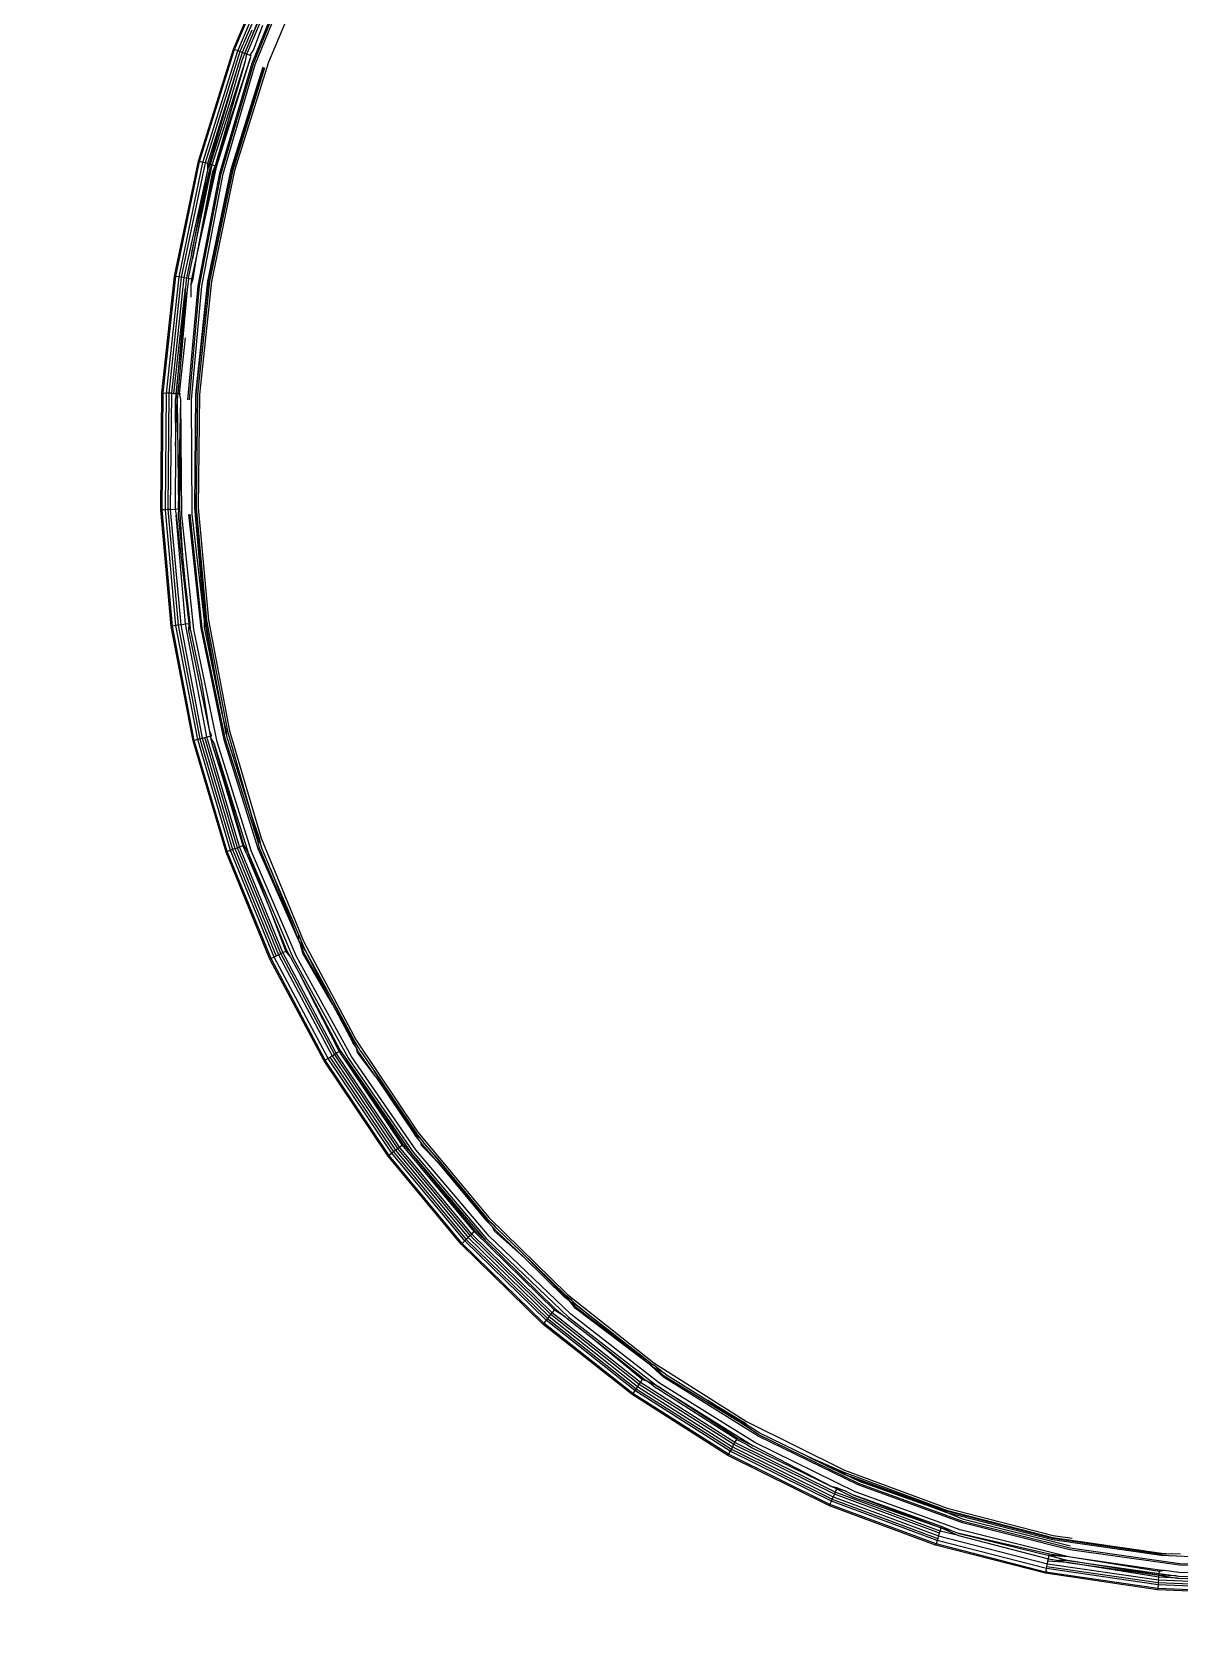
# Model space of a CAD drawing. Header units: millimetres. Extents: x -4865574 to 353735, y -2734656 to 279194.
# Drawn here: x -4826163.3 to -4826126.5, y -2670822.1 to -2670770.6 of the extents above; entities that cross this region are included whole.
import ezdxf

# ---------------------------------------------------------------- set-up
doc = ezdxf.new("R2010")
doc.units = ezdxf.units.MM
doc.layers.add('+AT9-Hardscape', color=1, linetype='Continuous')
doc.layers.add('+AT9-Hatch', color=8, linetype='Continuous')

# ---------------------------------------------------------------- blocks, each defined once
blk = doc.blocks.new('TABLE2')
at = {"layer": '+AT9-Hardscape'}
for p, q in [((1188.931, -416.803), (1190.4, -413.336)), ((1188.969, -416.817), (1190.436, -413.354)), ((1189.073, -416.856), (1190.536, -413.403)), ((1190.536, -413.678), (1189.137, -416.88)), ((1189.293, -416.938), (1190.746, -413.508)), ((1190.596, -413.707), (1189.293, -416.938)), ((1189.529, -417.256), (1190.904, -413.857)), ((1189.569, -417.271), (1190.943, -413.876)), ((1189.631, -417.294), (1191.002, -413.905)), ((1191.473, -413.869), (1190.054, -417.22)), ((1189.357, -416.961), (1190.324, -414.679)), ((1189.519, -416.192), (1189.215, -416.909)), ((1189.575, -416.836), (1189.87, -416.033)), ((1187.808, -420.398), (1188.931, -416.803)), ((1187.847, -420.408), (1188.969, -416.817)), ((1187.954, -420.436), (1189.073, -416.856)), ((1189.137, -416.88), (1188.02, -420.453)), ((1188.969, -416.817), (1188.931, -416.803)), ((1189.073, -416.856), (1188.969, -416.817)), ((1189.137, -416.88), (1189.073, -416.856)), ((1189.215, -416.909), (1189.137, -416.88)), ((1189.215, -416.909), (1189.169, -417.055)), ((1189.293, -416.938), (1189.207, -417.139)), ((1189.215, -416.909), (1189.293, -416.938)), ((1189.293, -416.938), (1189.357, -416.961)), ((1189.313, -417.178), (1189.357, -416.961)), ((1189.357, -416.961), (1189.461, -417)), ((1189.461, -417), (1189.575, -416.836)), ((1189.053, -417.427), (1188.101, -420.473)), ((1189.053, -417.427), (1188.153, -420.486)), ((1188.248, -420.511), (1189.313, -417.178)), ((1188.355, -420.538), (1189.488, -417.05)), ((1188.355, -420.538), (1189.313, -417.178)), ((1188.395, -420.548), (1189.488, -417.05)), ((1188.492, -420.779), (1189.529, -417.256)), ((1188.534, -420.789), (1189.569, -417.271)), ((1188.597, -420.805), (1189.631, -417.294)), ((1189.207, -417.139), (1188.82, -418.451)), ((1189.872, -417.381), (1188.846, -420.664)), ((1188.875, -420.671), (1189.9, -417.392)), ((1189.931, -417.403), (1188.907, -420.679)), ((1190.054, -417.22), (1188.968, -420.695)), ((1189.145, -417.116), (1189.053, -417.427)), ((1189.169, -417.055), (1189.145, -417.116)), ((1189.461, -417), (1189.498, -417.013)), ((1189.488, -417.05), (1189.461, -417)), ((1188.82, -418.451), (1188.182, -420.494)), ((1187.04, -424.085), (1187.808, -420.398)), ((1187.081, -424.09), (1187.847, -420.408)), ((1187.191, -424.107), (1187.954, -420.436)), ((1188.02, -420.453), (1187.258, -424.116)), ((1187.62, -423.527), (1188.248, -420.511)), ((1187.753, -423.432), (1188.355, -420.538)), ((1187.753, -423.432), (1188.395, -420.548)), ((1187.847, -420.408), (1187.808, -420.398)), ((1187.954, -420.436), (1187.847, -420.408)), ((1188.02, -420.453), (1187.954, -420.436)), ((1188.101, -420.473), (1188.02, -420.453)), ((1188.101, -420.473), (1188.096, -420.68)), ((1188.153, -420.486), (1188.096, -420.68)), ((1188.101, -420.473), (1188.153, -420.486)), ((1188.153, -420.486), (1188.182, -420.494)), ((1188.182, -420.494), (1188.16, -420.696)), ((1188.182, -420.494), (1188.248, -420.511)), ((1188.248, -420.511), (1188.355, -420.538)), ((1188.269, -420.723), (1188.355, -420.538)), ((1188.355, -420.538), (1188.395, -420.548)), ((1188.096, -420.68), (1187.34, -424.128)), ((1188.096, -420.68), (1187.583, -423.369)), ((1187.583, -423.369), (1188.16, -420.696)), ((1188.16, -420.696), (1187.62, -423.527)), ((1187.753, -423.432), (1188.269, -420.723)), ((1187.804, -424.388), (1188.492, -420.779)), ((1187.847, -424.394), (1188.534, -420.789)), ((1187.912, -424.403), (1188.597, -420.805)), ((1188.846, -420.664), (1188.102, -424.24)), ((1188.131, -424.244), (1188.875, -420.671)), ((1188.907, -420.679), (1188.164, -424.249)), ((1188.968, -420.695), (1188.226, -424.258)), ((1187.583, -423.369), (1187.423, -424.14)), ((1187.49, -424.15), (1187.62, -423.527)), ((1187.6, -424.166), (1187.753, -423.432)), ((1187.64, -424.172), (1187.753, -423.432)), ((1186.638, -427.824), (1187.04, -424.085)), ((1186.678, -427.826), (1187.081, -424.09)), ((1186.789, -427.83), (1187.191, -424.107)), ((1187.258, -424.116), (1186.857, -427.833)), ((1187.34, -424.128), (1186.941, -427.836)), ((1187.081, -424.09), (1187.04, -424.085)), ((1187.191, -424.107), (1187.081, -424.09)), ((1187.258, -424.116), (1187.191, -424.107)), ((1187.34, -424.128), (1187.258, -424.116)), ((1187.34, -424.128), (1187.423, -424.14)), ((1187.423, -424.14), (1187.405, -424.305)), ((1187.423, -424.14), (1187.49, -424.15)), ((1187.49, -424.15), (1187.476, -424.283)), ((1187.49, -424.15), (1187.6, -424.166)), ((1187.577, -424.356), (1187.6, -424.166)), ((1187.577, -424.356), (1187.64, -424.172)), ((1187.6, -424.166), (1187.64, -424.172)), ((1187.024, -427.84), (1187.389, -424.458)), ((1187.389, -424.458), (1187.093, -427.843)), ((1187.093, -427.843), (1187.44, -424.615)), ((1187.44, -424.615), (1187.148, -427.845)), ((1187.4, -424.331), (1187.389, -424.458)), ((1187.405, -424.305), (1187.4, -424.331)), ((1187.465, -424.341), (1187.44, -424.615)), ((1187.476, -424.283), (1187.465, -424.341)), ((1187.473, -428.048), (1187.804, -424.388)), ((1187.516, -428.05), (1187.847, -424.394)), ((1187.577, -424.761), (1187.577, -424.356)), ((1187.582, -428.052), (1187.912, -424.403)), ((1188.102, -424.24), (1187.711, -427.868)), ((1187.74, -427.869), (1188.131, -424.244)), ((1188.164, -424.249), (1187.773, -427.87)), ((1188.226, -424.258), (1187.837, -427.873)), ((1187.204, -427.847), (1187.396, -426.063)), ((1186.603, -431.579), (1186.638, -427.824)), ((1186.678, -427.826), (1186.638, -427.824)), ((1186.644, -431.576), (1186.678, -427.826)), ((1186.678, -427.826), (1186.789, -427.83)), ((1186.755, -431.569), (1186.789, -427.83)), ((1186.857, -427.833), (1186.789, -427.83)), ((1186.857, -427.833), (1186.823, -431.564)), ((1186.941, -427.836), (1186.857, -427.833)), ((1186.941, -427.836), (1186.906, -431.559)), ((1186.941, -427.836), (1187.024, -427.84)), ((1187.024, -427.84), (1187.093, -427.843)), ((1187.093, -427.843), (1187.065, -428.034)), ((1187.065, -428.034), (1187.077, -429.533)), ((1187.077, -429.533), (1187.131, -428.036)), ((1187.093, -427.843), (1187.148, -427.845)), ((1187.131, -428.036), (1187.093, -427.843)), ((1187.148, -427.845), (1187.131, -428.036)), ((1187.131, -428.036), (1187.169, -431.542)), ((1187.148, -427.845), (1187.204, -427.847)), ((1187.169, -431.542), (1187.244, -428.04)), ((1187.204, -427.847), (1187.234, -427.848)), ((1187.244, -428.04), (1187.204, -427.847)), ((1187.21, -431.54), (1187.244, -428.04)), ((1187.273, -431.736), (1187.244, -428.04)), ((1187.61, -431.713), (1187.582, -428.052)), ((1187.711, -427.868), (1187.677, -431.51)), ((1187.707, -431.508), (1187.74, -427.869)), ((1187.773, -427.87), (1187.74, -431.506)), ((1187.837, -427.873), (1187.803, -431.502)), ((1187.077, -429.533), (1187.058, -431.549)), ((1186.644, -431.576), (1186.603, -431.579)), ((1186.937, -435.309), (1186.603, -431.579)), ((1186.755, -431.569), (1186.644, -431.576)), ((1186.977, -435.303), (1186.644, -431.576)), ((1186.823, -431.564), (1186.755, -431.569)), ((1187.087, -435.284), (1186.755, -431.569)), ((1186.906, -431.559), (1186.823, -431.564)), ((1186.823, -431.564), (1187.155, -435.273)), ((1186.906, -431.559), (1187.058, -431.549)), ((1186.906, -431.559), (1187.238, -435.259)), ((1187.058, -431.549), (1187.169, -431.542)), ((1187.058, -431.549), (1187.094, -431.749)), ((1187.094, -431.749), (1187.498, -435.214)), ((1187.388, -435.233), (1187.094, -431.749)), ((1187.169, -431.542), (1187.16, -431.744)), ((1187.16, -431.744), (1187.334, -433.377)), ((1187.169, -431.542), (1187.21, -431.54)), ((1187.334, -433.377), (1187.21, -431.54)), ((1187.663, -435.408), (1187.273, -431.736)), ((1187.89, -435.368), (1187.502, -431.72)), ((1187.932, -435.36), (1187.545, -431.717)), ((1188.001, -435.129), (1187.61, -431.713)), ((1187.677, -431.51), (1188.001, -435.129)), ((1188.031, -435.124), (1187.707, -431.508)), ((1187.74, -431.506), (1188.064, -435.119)), ((1187.803, -431.502), (1188.126, -435.108)), ((1187.538, -435.208), (1187.334, -433.377)), ((1187.334, -433.377), (1187.498, -435.214)), ((1186.977, -435.303), (1186.937, -435.309)), ((1187.636, -438.978), (1186.937, -435.309)), ((1187.087, -435.284), (1186.977, -435.303)), ((1187.676, -438.968), (1186.977, -435.303)), ((1187.155, -435.273), (1187.087, -435.284)), ((1187.784, -438.938), (1187.087, -435.284)), ((1187.238, -435.259), (1187.155, -435.273)), ((1187.155, -435.273), (1187.85, -438.919)), ((1187.238, -435.259), (1187.388, -435.233)), ((1187.238, -435.259), (1187.931, -438.897)), ((1187.388, -435.233), (1187.498, -435.214)), ((1188.079, -438.856), (1187.388, -435.233)), ((1187.498, -435.214), (1187.487, -435.439)), ((1187.487, -435.439), (1188.152, -438.643)), ((1187.498, -435.214), (1187.538, -435.208)), ((1187.552, -435.427), (1187.498, -435.214)), ((1187.552, -435.427), (1187.538, -435.208)), ((1187.552, -435.427), (1187.904, -437.124)), ((1188.412, -439.016), (1187.663, -435.408)), ((1188.634, -438.953), (1187.89, -435.368)), ((1188.675, -438.941), (1187.932, -435.36)), ((1187.997, -435.349), (1188.001, -435.129)), ((1188.558, -438.05), (1187.997, -435.349)), ((1188.001, -435.129), (1188.558, -438.05)), ((1188.558, -438.05), (1188.031, -435.124)), ((1188.064, -435.119), (1188.741, -438.672)), ((1188.126, -435.108), (1188.802, -438.655)), ((1187.904, -437.124), (1188.152, -438.643)), ((1188.558, -438.05), (1188.68, -438.689)), ((1188.709, -438.681), (1188.558, -438.05)), ((1187.636, -438.978), (1187.676, -438.968)), ((1188.694, -442.548), (1187.636, -438.978)), ((1187.784, -438.938), (1187.676, -438.968)), ((1188.732, -442.533), (1187.676, -438.968)), ((1187.85, -438.919), (1187.784, -438.938)), ((1188.837, -442.492), (1187.784, -438.938)), ((1187.931, -438.897), (1187.85, -438.919)), ((1187.85, -438.919), (1188.901, -442.467)), ((1187.931, -438.897), (1188.012, -438.874)), ((1187.931, -438.897), (1188.98, -442.436)), ((1188.012, -438.874), (1188.079, -438.856)), ((1189.059, -442.405), (1188.012, -438.874)), ((1188.079, -438.856), (1188.187, -438.826)), ((1189.123, -442.38), (1188.079, -438.856)), ((1188.152, -438.643), (1188.226, -438.815)), ((1188.152, -438.643), (1188.187, -438.826)), ((1188.187, -438.826), (1188.226, -438.815)), ((1188.187, -438.826), (1188.197, -438.86)), ((1188.197, -438.86), (1188.226, -438.815)), ((1188.197, -438.86), (1188.239, -439.065)), ((1188.303, -439.047), (1188.197, -438.86)), ((1188.239, -439.065), (1188.577, -440.142)), ((1188.303, -439.047), (1189.405, -442.567)), ((1189.266, -442.324), (1188.303, -439.047)), ((1189.511, -442.524), (1188.412, -439.016)), ((1189.725, -442.438), (1188.634, -438.953)), ((1189.706, -442.151), (1188.675, -438.941)), ((1188.716, -438.81), (1188.68, -438.689)), ((1188.716, -438.81), (1188.709, -438.681)), ((1188.739, -438.923), (1188.716, -438.81)), ((1188.739, -438.923), (1189.506, -441.373)), ((1188.741, -438.672), (1189.506, -441.373)), ((1188.802, -438.655), (1189.824, -442.105)), ((1188.577, -440.142), (1189.228, -442.339)), ((1189.506, -441.373), (1189.765, -442.128)), ((1189.506, -441.373), (1189.706, -442.151)), ((1189.734, -442.14), (1189.506, -441.373)), ((1189.766, -442.422), (1189.706, -442.151)), ((1189.706, -442.151), (1189.789, -442.275)), ((1189.789, -442.275), (1189.734, -442.14)), ((1189.765, -442.128), (1189.789, -442.275)), ((1189.824, -442.105), (1191.182, -445.424)), ((1188.732, -442.533), (1188.694, -442.548)), ((1190.099, -445.981), (1188.694, -442.548)), ((1188.837, -442.492), (1188.732, -442.533)), ((1190.135, -445.962), (1188.732, -442.533)), ((1188.901, -442.467), (1188.837, -442.492)), ((1190.236, -445.911), (1188.837, -442.492)), ((1188.98, -442.436), (1188.901, -442.467)), ((1188.901, -442.467), (1190.297, -445.879)), ((1188.98, -442.436), (1189.059, -442.405)), ((1188.98, -442.436), (1190.373, -445.84)), ((1189.059, -442.405), (1189.123, -442.38)), ((1190.448, -445.801), (1189.059, -442.405)), ((1189.123, -442.38), (1189.228, -442.339)), ((1190.51, -445.77), (1189.123, -442.38)), ((1189.228, -442.339), (1189.266, -442.324)), ((1189.344, -442.591), (1189.228, -442.339)), ((1189.405, -442.567), (1189.266, -442.324)), ((1189.344, -442.591), (1190.13, -444.437)), ((1189.405, -442.567), (1190.847, -445.95)), ((1190.13, -444.437), (1189.405, -442.567)), ((1190.948, -445.897), (1189.511, -442.524)), ((1191.032, -445.394), (1189.725, -442.438)), ((1191.032, -445.394), (1189.766, -442.422)), ((1189.789, -442.275), (1189.827, -442.397)), ((1190.119, -443.082), (1189.827, -442.397)), ((1191.023, -445.203), (1190.119, -443.082)), ((1190.119, -443.082), (1191.032, -445.394)), ((1190.61, -445.718), (1190.13, -444.437)), ((1190.647, -445.699), (1190.13, -444.437)), ((1191.023, -445.203), (1191.125, -445.453)), ((1191.032, -445.394), (1191.023, -445.203)), ((1190.373, -445.84), (1190.448, -445.801)), ((1190.448, -445.801), (1190.51, -445.77)), ((1192.167, -449.028), (1190.448, -445.801)), ((1190.51, -445.77), (1190.61, -445.718)), ((1192.225, -448.99), (1190.51, -445.77)), ((1190.61, -445.718), (1190.647, -445.699)), ((1190.755, -445.901), (1190.61, -445.718)), ((1190.755, -445.901), (1190.647, -445.699)), ((1191.068, -445.482), (1191.032, -445.394)), ((1191.095, -445.468), (1191.032, -445.394)), ((1191.154, -445.789), (1191.068, -445.482)), ((1191.192, -445.769), (1191.068, -445.482)), ((1191.068, -445.482), (1191.251, -445.738)), ((1191.147, -445.493), (1191.095, -445.468)), ((1191.125, -445.453), (1191.147, -445.493)), ((1191.251, -445.738), (1191.147, -445.493)), ((1192.101, -447.421), (1191.154, -445.789)), ((1191.182, -445.424), (1192.862, -448.576)), ((1192.101, -447.421), (1191.192, -445.769)), ((1191.251, -445.738), (1192.101, -447.421)), ((1191.251, -445.738), (1192.068, -447.222)), ((1190.135, -445.962), (1190.099, -445.981)), ((1191.837, -449.243), (1190.099, -445.981)), ((1190.236, -445.911), (1190.135, -445.962)), ((1191.871, -449.221), (1190.135, -445.962)), ((1190.297, -445.879), (1190.236, -445.911)), ((1191.966, -449.159), (1190.236, -445.911)), ((1190.373, -445.84), (1190.297, -445.879)), ((1190.373, -445.84), (1192.096, -449.075)), ((1190.755, -445.901), (1190.788, -445.981)), ((1190.788, -445.981), (1191.055, -446.465)), ((1190.847, -445.95), (1192.615, -449.162)), ((1192.71, -449.099), (1190.948, -445.897)), ((1191.055, -446.465), (1192.355, -448.906)), ((1192.32, -448.929), (1191.055, -446.465)), ((1192.068, -447.222), (1192.808, -448.612)), ((1192.78, -448.63), (1192.068, -447.222)), ((1192.101, -447.421), (1192.754, -448.647)), ((1192.32, -448.929), (1192.355, -448.906)), ((1192.355, -448.906), (1192.559, -449.199)), ((1192.873, -448.824), (1192.754, -448.647)), ((1192.943, -448.812), (1192.78, -448.63)), ((1192.943, -448.812), (1192.808, -448.612)), ((1192.862, -448.576), (1194.846, -451.531)), ((1192.904, -448.97), (1192.873, -448.824)), ((1192.94, -448.946), (1192.873, -448.824)), ((1192.996, -448.909), (1192.943, -448.812)), ((1192.996, -448.909), (1193.441, -449.555)), ((1191.871, -449.221), (1191.837, -449.243)), ((1193.889, -452.3), (1191.837, -449.243)), ((1191.966, -449.159), (1191.871, -449.221)), ((1193.922, -452.274), (1191.871, -449.221)), ((1191.966, -449.159), (1192.024, -449.121)), ((1194.01, -452.203), (1191.966, -449.159)), ((1192.024, -449.121), (1192.096, -449.075)), ((1192.024, -449.121), (1194.064, -452.159)), ((1192.096, -449.075), (1192.167, -449.028)), ((1192.096, -449.075), (1194.131, -452.106)), ((1192.167, -449.028), (1192.225, -448.99)), ((1194.198, -452.052), (1192.167, -449.028)), ((1192.225, -448.99), (1192.32, -448.929)), ((1194.252, -452.009), (1192.225, -448.99)), ((1194.341, -451.937), (1192.32, -448.929)), ((1192.559, -449.199), (1194.637, -452.213)), ((1194.373, -451.911), (1192.559, -449.199)), ((1192.615, -449.162), (1194.689, -452.17)), ((1194.778, -452.097), (1192.71, -449.099)), ((1193.5, -449.757), (1192.904, -448.97)), ((1193.5, -449.757), (1192.94, -448.946)), ((1193.441, -449.555), (1194.796, -451.572)), ((1194.769, -451.593), (1193.441, -449.555)), ((1193.5, -449.757), (1194.745, -451.612)), ((1194.252, -452.009), (1194.341, -451.937)), ((1194.341, -451.937), (1194.373, -451.911)), ((1196.65, -454.714), (1194.341, -451.937)), ((1194.637, -452.213), (1194.373, -451.911)), ((1194.943, -451.849), (1194.745, -451.612)), ((1195.009, -451.828), (1194.769, -451.593)), ((1195.009, -451.828), (1194.796, -451.572)), ((1194.846, -451.531), (1197.114, -454.258)), ((1194.958, -451.949), (1194.943, -451.849)), ((1194.992, -451.921), (1194.943, -451.849)), ((1195.449, -452.458), (1194.958, -451.949)), ((1195.449, -452.458), (1194.992, -451.921)), ((1195.044, -451.879), (1195.009, -451.828)), ((1195.363, -452.254), (1195.044, -451.879)), ((1193.922, -452.274), (1193.889, -452.3)), ((1196.236, -455.121), (1193.889, -452.3)), ((1194.01, -452.203), (1193.922, -452.274)), ((1196.266, -455.092), (1193.922, -452.274)), ((1194.064, -452.159), (1194.01, -452.203)), ((1196.347, -455.012), (1194.01, -452.203)), ((1194.131, -452.106), (1194.064, -452.159)), ((1194.064, -452.159), (1196.397, -454.963)), ((1194.131, -452.106), (1194.198, -452.052)), ((1194.131, -452.106), (1196.458, -454.903)), ((1194.198, -452.052), (1194.252, -452.009)), ((1196.519, -454.843), (1194.198, -452.052)), ((1196.569, -454.794), (1194.252, -452.009)), ((1194.637, -452.213), (1197.002, -454.991)), ((1196.68, -454.685), (1194.637, -452.213)), ((1194.689, -452.17), (1197.049, -454.944)), ((1197.131, -454.862), (1194.778, -452.097)), ((1195.363, -452.254), (1197.068, -454.303)), ((1197.044, -454.327), (1195.363, -452.254)), ((1195.449, -452.458), (1197.022, -454.349)), ((1197.236, -454.557), (1197.022, -454.349)), ((1197.302, -454.531), (1197.044, -454.327)), ((1197.302, -454.531), (1197.068, -454.303)), ((1197.114, -454.258), (1199.643, -456.728)), ((1197.296, -454.695), (1197.236, -454.557)), ((1197.327, -454.664), (1197.236, -454.557)), ((1197.374, -454.617), (1197.302, -454.531)), ((1196.266, -455.092), (1196.236, -455.121)), ((1196.347, -455.012), (1196.266, -455.092)), ((1198.879, -457.645), (1196.266, -455.092)), ((1196.397, -454.963), (1196.347, -455.012)), ((1198.952, -457.557), (1196.347, -455.012)), ((1196.458, -454.903), (1196.397, -454.963)), ((1196.397, -454.963), (1198.997, -457.503)), ((1196.458, -454.903), (1196.519, -454.843)), ((1196.458, -454.903), (1199.052, -457.437)), ((1196.519, -454.843), (1196.569, -454.794)), ((1199.107, -457.371), (1196.519, -454.843)), ((1196.569, -454.794), (1196.65, -454.714)), ((1199.152, -457.317), (1196.569, -454.794)), ((1196.65, -454.714), (1196.68, -454.685)), ((1199.226, -457.229), (1196.65, -454.714)), ((1197.002, -454.991), (1196.68, -454.685)), ((1199.252, -457.197), (1197.002, -454.991)), ((1197.049, -454.944), (1199.671, -457.454)), ((1199.744, -457.364), (1197.131, -454.862)), ((1198.258, -455.556), (1197.296, -454.695)), ((1198.258, -455.556), (1197.327, -454.664)), ((1198.12, -455.331), (1197.374, -454.617)), ((1198.852, -457.677), (1196.236, -455.121)), ((1198.12, -455.331), (1199.602, -456.778)), ((1199.58, -456.804), (1198.12, -455.331)), ((1198.258, -455.556), (1199.56, -456.828)), ((1199.713, -456.949), (1199.56, -456.828)), ((1199.774, -456.915), (1199.58, -456.804)), ((1199.774, -456.915), (1199.602, -456.778)), ((1199.643, -456.728), (1202.407, -458.917)), ((1199.892, -457.181), (1199.713, -456.949)), ((1199.92, -457.147), (1199.713, -456.949)), ((1199.713, -456.949), (1199.962, -457.095)), ((1199.962, -457.095), (1199.774, -456.915)), ((1202.303, -459), (1199.92, -457.147)), ((1202.303, -459), (1199.962, -457.095)), ((1199.962, -457.095), (1202.13, -458.78)), ((1198.879, -457.645), (1198.852, -457.677)), ((1198.952, -457.557), (1198.879, -457.645)), ((1201.735, -459.906), (1198.879, -457.645)), ((1198.997, -457.503), (1198.952, -457.557)), ((1201.8, -459.812), (1198.952, -457.557)), ((1199.052, -457.437), (1198.997, -457.503)), ((1198.997, -457.503), (1201.839, -459.753)), ((1199.052, -457.437), (1199.107, -457.371)), ((1199.052, -457.437), (1201.888, -459.682)), ((1199.107, -457.371), (1199.152, -457.317)), ((1201.936, -459.611), (1199.107, -457.371)), ((1199.152, -457.317), (1199.226, -457.229)), ((1201.976, -459.552), (1199.152, -457.317)), ((1199.226, -457.229), (1199.252, -457.197)), ((1199.563, -457.443), (1199.226, -457.229)), ((1199.252, -457.197), (1199.563, -457.443)), ((1199.563, -457.443), (1199.629, -457.506)), ((1200.385, -458.094), (1199.629, -457.506)), ((1199.671, -457.454), (1202.527, -459.674)), ((1202.591, -459.577), (1199.744, -457.364)), ((1202.303, -459), (1199.892, -457.181)), ((1201.712, -459.941), (1198.852, -457.677)), ((1202.04, -459.458), (1200.385, -458.094)), ((1202.064, -459.423), (1200.385, -458.094)), ((1202.13, -458.78), (1202.371, -458.971)), ((1202.352, -458.999), (1202.303, -459)), ((1202.303, -459), (1202.334, -459.025)), ((1202.721, -459.381), (1202.334, -459.025)), ((1202.745, -459.344), (1202.334, -459.025)), ((1202.334, -459.025), (1202.678, -459.206)), ((1202.395, -458.986), (1202.352, -458.999)), ((1202.371, -458.971), (1202.395, -458.986)), ((1202.678, -459.206), (1202.395, -458.986)), ((1202.407, -458.917), (1205.378, -460.802)), ((1202.782, -459.287), (1202.678, -459.206)), ((1201.888, -459.682), (1201.839, -459.753)), ((1201.888, -459.682), (1201.936, -459.611)), ((1201.888, -459.682), (1204.935, -461.615)), ((1201.936, -459.611), (1201.976, -459.552)), ((1204.976, -461.539), (1201.936, -459.611)), ((1201.976, -459.552), (1202.04, -459.458)), ((1205.01, -461.477), (1201.976, -459.552)), ((1202.04, -459.458), (1202.064, -459.423)), ((1202.233, -459.53), (1202.04, -459.458)), ((1202.064, -459.423), (1202.233, -459.53)), ((1202.233, -459.53), (1202.49, -459.731)), ((1202.527, -459.674), (1202.233, -459.53)), ((1202.527, -459.674), (1205.589, -461.583)), ((1205.085, -461.34), (1202.527, -459.674)), ((1205.643, -461.48), (1202.591, -459.577)), ((1205.753, -461.271), (1202.721, -459.381)), ((1205.316, -460.916), (1202.745, -459.344)), ((1202.782, -459.287), (1204.136, -460.131)), ((1201.735, -459.906), (1201.712, -459.941)), ((1204.785, -461.891), (1201.712, -459.941)), ((1201.8, -459.812), (1201.735, -459.906)), ((1204.805, -461.854), (1201.735, -459.906)), ((1201.839, -459.753), (1201.8, -459.812)), ((1204.86, -461.753), (1201.8, -459.812)), ((1201.839, -459.753), (1204.894, -461.691)), ((1205.065, -461.377), (1202.49, -459.731)), ((1204.136, -460.131), (1205.316, -460.916)), ((1204.136, -460.131), (1205.347, -460.859)), ((1205.33, -460.889), (1204.136, -460.131)), ((1205.773, -461.232), (1205.316, -460.916)), ((1205.433, -460.94), (1205.316, -460.916)), ((1205.433, -460.94), (1205.33, -460.889)), ((1205.347, -460.859), (1205.433, -460.94)), ((1205.378, -460.802), (1208.525, -462.363)), ((1205.805, -461.172), (1205.433, -460.94)), ((1208.957, -462.833), (1205.753, -461.271)), ((1208.974, -462.792), (1205.773, -461.232)), ((1207.324, -461.912), (1205.805, -461.172)), ((1204.86, -461.753), (1204.805, -461.854)), ((1204.894, -461.691), (1204.86, -461.753)), ((1208.102, -463.361), (1204.86, -461.753)), ((1204.935, -461.615), (1204.894, -461.691)), ((1204.894, -461.691), (1208.129, -463.296)), ((1204.935, -461.615), (1204.976, -461.539)), ((1204.935, -461.615), (1208.163, -463.217)), ((1204.976, -461.539), (1205.01, -461.477)), ((1208.197, -463.137), (1204.976, -461.539)), ((1205.01, -461.477), (1205.065, -461.377)), ((1208.224, -463.072), (1205.01, -461.477)), ((1205.065, -461.377), (1205.085, -461.34)), ((1205.065, -461.377), (1205.386, -461.536)), ((1205.589, -461.583), (1205.085, -461.34)), ((1205.386, -461.536), (1205.558, -461.643)), ((1205.558, -461.643), (1208.13, -462.897)), ((1208.13, -462.897), (1205.589, -461.583)), ((1208.868, -463.053), (1205.643, -461.48)), ((1204.805, -461.854), (1204.785, -461.891)), ((1208.04, -463.506), (1204.785, -461.891)), ((1208.057, -463.467), (1204.805, -461.854)), ((1207.324, -461.912), (1208.474, -462.483)), ((1208.486, -462.454), (1207.324, -461.912)), ((1207.324, -461.912), (1208.499, -462.423)), ((1208.474, -462.483), (1208.558, -462.514)), ((1208.558, -462.514), (1208.486, -462.454)), ((1208.499, -462.423), (1211.796, -463.646)), ((1208.525, -462.363), (1211.815, -463.584)), ((1208.558, -462.514), (1211.776, -463.709)), ((1211.785, -463.679), (1208.558, -462.514)), ((1208.999, -462.729), (1208.558, -462.514)), ((1212.313, -464.008), (1208.974, -462.792)), ((1211.776, -463.709), (1208.999, -462.729)), ((1208.102, -463.361), (1208.129, -463.296)), ((1208.129, -463.296), (1208.163, -463.217)), ((1208.129, -463.296), (1211.513, -464.552)), ((1208.269, -462.966), (1208.13, -462.897)), ((1208.285, -462.927), (1208.13, -462.897)), ((1208.197, -463.137), (1208.163, -463.217)), ((1208.163, -463.217), (1211.538, -464.47)), ((1208.224, -463.072), (1208.197, -463.137)), ((1211.564, -464.387), (1208.197, -463.137)), ((1208.269, -462.966), (1208.224, -463.072)), ((1211.585, -464.32), (1208.224, -463.072)), ((1208.285, -462.927), (1208.269, -462.966)), ((1208.269, -462.966), (1208.799, -463.223)), ((1208.539, -463.022), (1208.269, -462.966)), ((1208.285, -462.927), (1208.539, -463.022)), ((1208.539, -463.022), (1208.825, -463.161)), ((1208.799, -463.223), (1211.62, -464.21)), ((1208.825, -463.161), (1211.62, -464.21)), ((1211.632, -464.17), (1208.825, -463.161)), ((1212.234, -464.278), (1208.868, -463.053)), ((1212.301, -464.051), (1208.957, -462.833)), ((1208.04, -463.506), (1208.057, -463.467)), ((1211.445, -464.769), (1208.04, -463.506)), ((1208.057, -463.467), (1208.102, -463.361)), ((1211.457, -464.729), (1208.057, -463.467)), ((1211.491, -464.62), (1208.102, -463.361)), ((1211.776, -463.709), (1215.189, -464.581)), ((1212.333, -463.943), (1211.776, -463.709)), ((1215.195, -464.551), (1211.785, -463.679)), ((1211.796, -463.646), (1215.202, -464.518)), ((1211.815, -463.584), (1215.216, -464.454)), ((1211.564, -464.387), (1211.585, -464.32)), ((1211.585, -464.32), (1211.62, -464.21)), ((1212.182, -464.455), (1211.585, -464.32)), ((1211.62, -464.21), (1211.632, -464.17)), ((1211.62, -464.21), (1212.182, -464.455)), ((1211.62, -464.21), (1211.907, -464.284)), ((1211.907, -464.284), (1211.632, -464.17)), ((1211.907, -464.284), (1212.201, -464.391)), ((1215.705, -465.145), (1212.234, -464.278)), ((1215.749, -464.912), (1212.301, -464.051)), ((1215.758, -464.868), (1212.313, -464.008)), ((1215.771, -464.801), (1212.333, -463.943)), ((1211.457, -464.729), (1211.445, -464.769)), ((1214.963, -465.669), (1211.445, -464.769)), ((1211.491, -464.62), (1211.457, -464.729)), ((1214.971, -465.628), (1211.457, -464.729)), ((1211.513, -464.552), (1211.491, -464.62)), ((1214.995, -465.515), (1211.491, -464.62)), ((1211.538, -464.47), (1211.513, -464.552)), ((1211.538, -464.47), (1211.564, -464.387)), ((1211.538, -464.47), (1215.027, -465.362)), ((1212.182, -464.455), (1215.059, -465.208)), ((1212.201, -464.391), (1215.082, -465.095)), ((1215.091, -465.054), (1212.201, -464.391)), ((1215.189, -464.581), (1218.677, -465.092)), ((1218.681, -465.061), (1215.195, -464.551)), ((1215.202, -464.518), (1218.684, -465.027)), ((1215.216, -464.454), (1215.82, -464.542)), ((1219.272, -465.363), (1215.758, -464.868)), ((1215.009, -465.446), (1215.027, -465.362)), ((1215.027, -465.362), (1215.044, -465.277)), ((1215.027, -465.362), (1218.592, -465.883)), ((1215.044, -465.277), (1215.059, -465.208)), ((1215.671, -465.327), (1215.044, -465.277)), ((1215.059, -465.208), (1215.082, -465.095)), ((1215.059, -465.208), (1215.387, -465.256)), ((1215.082, -465.095), (1215.091, -465.054)), ((1215.082, -465.095), (1215.683, -465.26)), ((1215.705, -465.145), (1215.082, -465.095)), ((1215.705, -465.145), (1215.091, -465.054)), ((1215.387, -465.256), (1215.671, -465.327)), ((1215.683, -465.26), (1215.387, -465.256)), ((1218.601, -465.798), (1215.671, -465.327)), ((1215.671, -465.327), (1218.609, -465.727)), ((1218.609, -465.727), (1215.683, -465.26)), ((1215.683, -465.26), (1218.615, -465.673)), ((1215.912, -465.174), (1215.705, -465.145)), ((1219.268, -465.408), (1215.749, -464.912)), ((1218.621, -465.613), (1215.912, -465.174)), ((1218.626, -465.571), (1215.912, -465.174)), ((1218.677, -465.092), (1222.205, -465.235)), ((1219, -465.04), (1218.681, -465.061)), ((1218.684, -465.027), (1219, -465.04)), ((1219.3, -465.052), (1219, -465.04)), ((1222.819, -465.488), (1219.272, -465.363)), ((1214.971, -465.628), (1214.963, -465.669)), ((1218.558, -466.195), (1214.963, -465.669)), ((1214.995, -465.515), (1214.971, -465.628)), ((1218.563, -466.154), (1214.971, -465.628)), ((1214.995, -465.515), (1215.009, -465.446)), ((1218.575, -466.039), (1214.995, -465.515)), ((1215.009, -465.446), (1218.583, -465.969)), ((1218.592, -465.883), (1218.583, -465.969)), ((1218.592, -465.883), (1218.601, -465.798)), ((1218.592, -465.883), (1222.198, -466.03)), ((1218.601, -465.798), (1218.609, -465.727)), ((1219.184, -465.821), (1218.601, -465.798)), ((1218.609, -465.727), (1218.615, -465.673)), ((1218.609, -465.727), (1219.184, -465.821)), ((1219.162, -465.75), (1218.609, -465.727)), ((1218.615, -465.673), (1218.621, -465.613)), ((1218.615, -465.673), (1219.162, -465.75)), ((1218.621, -465.613), (1218.626, -465.571)), ((1218.775, -465.578), (1218.621, -465.613)), ((1218.775, -465.578), (1218.626, -465.571)), ((1219.246, -465.644), (1218.775, -465.578)), ((1219.162, -465.75), (1219.236, -465.76)), ((1219.184, -465.821), (1219.23, -465.828)), ((1219.23, -465.828), (1220.095, -465.858)), ((1219.236, -465.76), (1220.601, -465.808)), ((1220.214, -465.678), (1219.246, -465.644)), ((1222.82, -465.532), (1219.268, -465.408)), ((1218.563, -466.154), (1218.558, -466.195)), ((1222.195, -466.343), (1218.558, -466.195)), ((1218.575, -466.039), (1218.563, -466.154)), ((1222.195, -466.301), (1218.563, -466.154)), ((1218.583, -465.969), (1218.575, -466.039)), ((1222.196, -466.186), (1218.575, -466.039)), ((1218.583, -465.969), (1222.197, -466.116))]:
    blk.add_line(p, q, dxfattribs=at)

msp = doc.modelspace()

# ---------------------------------------------------------------- hatches: boundary and pattern name
at = {"layer": '+AT9-Hatch'}
h = msp.add_hatch(dxfattribs=at)
h.set_pattern_fill('CTYSQMK2', color=8, scale=2, angle=90)
h.set_pattern_definition([(90, (9e-15, 143.7), (-609.6, 609.6), [931.82948, -287.37052]), (180, (-143.7, 9e-15), (-609.6, -609.6), [931.82948, -287.37052]), (135, (-609.6, 465.9), (-609.60134, -609.60134), [203.2, -658.90648]), (405, (-609.6, 465.9), (-609.60134, 609.60134), [203.2, -658.90648]), (135, (-465.9, 609.6), (-609.60134, -609.60134), [203.2, -658.90648]), (405, (-753.3, 609.6), (-609.60134, 609.60134), [203.2, -658.90648])])
h.paths.add_polyline_path([(-4841253.645, -2670527.104), (-4841253.645, -2670577.104), (-4841253.645, -2671727.104), (-4841253.645, -2671777.104), (-4841253.645, -2672927.104), (-4841253.645, -2672977.104), (-4841253.645, -2673132.104), (-4822653.644, -2673132.104), (-4822653.644, -2672397.118), (-4822653.644, -2672347.118), (-4822653.644, -2671197.118), (-4822653.644, -2671147.118), (-4822653.644, -2669997.118), (-4822653.644, -2669947.118), (-4822653.644, -2668797.118), (-4822653.644, -2668747.118), (-4822653.644, -2666527.714), (-4841380.204, -2666527.714), (-4841253.645, -2669327.104), (-4841253.645, -2669377.104), (-4841322.645, -2669377.104), (-4841322.645, -2670527.104)])
edge = h.paths.add_edge_path(flags=16)
edge.add_spline(control_points=[(-4840332.707, -2670233.769), (-4840264.113, -2670154.237), (-4840112.569, -2670007.559), (-4839849.527, -2669831.803), (-4839559.263, -2669705.992), (-4839251.163, -2669634.193), (-4838935.185, -2669618.726), (-4838621.545, -2669660.093), (-4838320.383, -2669756.956), (-4838041.434, -2669906.182), (-4837793.717, -2670102.949), (-4837585.239, -2670340.895), (-4837422.741, -2670612.327), (-4837311.475, -2670908.471), (-4837255.039, -2671219.752), (-4837255.258, -2671536.108), (-4837312.124, -2671847.311), (-4837423.798, -2672143.301), (-4837586.671, -2672414.508), (-4837795.477, -2672652.166), (-4838043.467, -2672848.59), (-4838229.569, -2672947.817), (-4838326.312, -2672988.699)], knot_values=[1.896909, 1.896909, 1.896909, 1.896909, 2.076953, 2.256997, 2.437041, 2.617085, 2.797128, 2.977172, 3.157216, 3.33726, 3.517304, 3.697348, 3.877392, 4.057436, 4.23748, 4.417524, 4.597568, 4.777611, 4.957655, 5.137699, 5.317743, 5.497787, 5.497787, 5.497787, 5.497787], degree=3, periodic=0)
edge.add_line((-4838326.312, -2672988.699), (-4838359.765, -2672948.481))
edge.add_arc((-4839007.504, -2671376.72), 1700, 285.820153, 292.39706, ccw=False)
edge.add_arc((-4839007.504, -2671376.72), 1700, 284.338327, 285.820153, ccw=False)
edge.add_line((-4838574.916, -2673019.373), (-4838587.41, -2672971.929))
edge.add_spline(control_points=[(-4838587.41, -2672971.929), (-4838612.363, -2672978.502), (-4838728.833, -2673006.275), (-4838866.081, -2673023.547), (-4838978.088, -2673026.156), (-4838996.212, -2673026.28)], knot_values=[1.503934, 1.503934, 1.503934, 1.503934, 1.550862, 1.721628, 1.75459, 1.75459, 1.75459, 1.75459], degree=3, periodic=0)
edge.add_spline(control_points=[(-4838996.212, -2673026.28), (-4839071.984, -2673026.795), (-4839209.874, -2673018.235), (-4839345.502, -2672992.508), (-4839405.72, -2672977.53)], knot_values=[1.253278, 1.253278, 1.253278, 1.253278, 1.391083, 1.503934, 1.503934, 1.503934, 1.503934], degree=3, periodic=0)
edge.add_line((-4839405.72, -2672977.53), (-4839414.252, -2673011.829))
edge.add_arc((-4839007.504, -2671376.72), 1700, 256.163969, 256.743441)
edge.add_arc((-4839007.504, -2671376.72), 1700, 257.189441, 258.228528)
edge.add_line((-4839346.007, -2673038.883), (-4839414.252, -2673011.829))
edge.add_arc((-4839007.504, -2671376.72), 1700, 255.211907, 256.163969, ccw=False)
edge.add_arc((-4839007.504, -2671376.72), 1700, 248.755201, 255.211907, ccw=False)
edge.add_arc((-4839007.504, -2671376.72), 1700, 247.278191, 248.755201, ccw=False)
edge.add_arc((-4839007.504, -2671376.72), 1700, 240.781048, 247.278191, ccw=False)
edge.add_line((-4839839.274, -2672859.339), (-4839863.737, -2672902.945))
edge.add_spline(control_points=[(-4839863.737, -2672902.945), (-4839953.847, -2672852.392), (-4840039.467, -2672793.839), (-4840119.259, -2672728.2)], knot_values=[7.091892, 7.091892, 7.091892, 7.091892, 7.269014, 7.269014, 7.269014, 7.269014], degree=3, periodic=0)
edge.add_spline(control_points=[(-4840128.195, -2672720.8), (-4840204.579, -2672657.109), (-4840349.225, -2672513.947), (-4840466.965, -2672347.878), (-4840519.034, -2672258.636)], knot_values=[6.737646, 6.737646, 6.737646, 6.737646, 6.908139, 7.085262, 7.085262, 7.085262, 7.085262], degree=3, periodic=0)
edge.add_spline(control_points=[(-4840519.034, -2672258.636), (-4840571.103, -2672169.394), (-4840615.248, -2672075.529), (-4840650.778, -2671978.509)], knot_values=[6.560523, 6.560523, 6.560523, 6.560523, 6.737646, 6.737646, 6.737646, 6.737646], degree=3, periodic=0)
edge.add_spline(control_points=[(-4840650.778, -2671978.509), (-4840686.308, -2671881.49), (-4840728.451, -2671724.636), (-4840748.442, -2671563.891), (-4840752.748, -2671505.591)], knot_values=[6.283185, 6.283185, 6.283185, 6.283185, 6.460308, 6.560523, 6.560523, 6.560523, 6.560523], degree=3, periodic=0)
edge.add_spline(control_points=[(-4840752.748, -2671505.591), (-4840756.052, -2671460.85), (-4840761.291, -2671312.649), (-4840738.155, -2671061.217), (-4840655.487, -2670761.216), (-4840521.253, -2670480.474), (-4840400.187, -2670312.01), (-4840332.707, -2670233.769)], knot_values=[5.497787, 5.497787, 5.497787, 5.497787, 5.574695, 5.751817, 5.92894, 6.106063, 6.283185, 6.283185, 6.283185, 6.283185], degree=3, periodic=0)
h.paths.add_polyline_path([(-4839326.958, -2673046.435), (-4839311.452, -2673063.339), (-4839354.318, -2673040.967, -0.004534), (-4839397.334, -2673031.42, -0.002528), (-4839414.252, -2673011.829), (-4839345.132, -2673042.855, 0.002724), (-4839326.958, -2673046.435)], flags=16)
h.paths.add_polyline_path([(-4840527.23, -2670671.489), (-4839806.248, -2670671.489), (-4839806.248, -2671511.489), (-4840527.23, -2671511.489)], flags=0)
edge = h.paths.add_edge_path(flags=0)
edge.add_spline(control_points=[(-4840111.719, -2672534.052), (-4840150.397, -2672497.147), (-4840242.474, -2672400.044), (-4840321.801, -2672292.013), (-4840364.278, -2672223.998)], knot_values=[1.253278, 1.253278, 1.253278, 1.253278, 1.353541, 1.503934, 1.503934, 1.503934, 1.503934], degree=3, periodic=0)
edge.add_spline(control_points=[(-4840364.278, -2672223.998), (-4840357.212, -2672235.315), (-4840301.076, -2672322.758), (-4840217.974, -2672428.046), (-4840133.242, -2672513.519), (-4840111.72, -2672534.052)], knot_values=[0.484517, 0.484517, 0.484517, 0.484517, 0.50954, 0.679386, 0.735173, 0.735173, 0.735173, 0.735173], degree=3, periodic=0)
edge = h.paths.add_edge_path(flags=0)
edge.add_spline(control_points=[(-4840111.719, -2672534.052), (-4840082.71, -2672561.73), (-4839982.549, -2672650.36), (-4839871.742, -2672726.003), (-4839790.15, -2672771.777)], knot_values=[1.503934, 1.503934, 1.503934, 1.503934, 1.579131, 1.75459, 1.75459, 1.75459, 1.75459], degree=3, periodic=0)
edge.add_spline(control_points=[(-4839790.15, -2672771.776), (-4839853.668, -2672736.138), (-4839965.758, -2672662.78), (-4840067.717, -2672576.033), (-4840111.72, -2672534.052)], knot_values=[0.735173, 0.735173, 0.735173, 0.735173, 0.871769, 0.985829, 0.985829, 0.985829, 0.985829], degree=3, periodic=0)
edge = h.paths.add_edge_path(flags=0)
edge.add_spline(control_points=[(-4839814.613, -2672815.382), (-4839877.912, -2672779.867), (-4839985.907, -2672709.544), (-4840084.862, -2672627.16), (-4840126.031, -2672589.182)], knot_values=[0.751967, 0.751967, 0.751967, 0.751967, 0.883965, 0.985829, 0.985829, 0.985829, 0.985829], degree=3, periodic=0)
edge.add_spline(control_points=[(-4840126.031, -2672589.182), (-4840102.428, -2672610.958), (-4840005.371, -2672695.397), (-4839898.756, -2672768.178), (-4839814.614, -2672815.383)], knot_values=[1.520728, 1.520728, 1.520728, 1.520728, 1.579131, 1.75459, 1.75459, 1.75459, 1.75459], degree=3, periodic=0)
edge = h.paths.add_edge_path(flags=0)
edge.add_spline(control_points=[(-4840652.625, -2671498.198), (-4840645.71, -2671591.841), (-4840625.264, -2671719.273), (-4840590.193, -2671843.058), (-4840579.689, -2671876.124)], knot_values=[0, 0, 0, 0, 0.170766, 0.233862, 0.233862, 0.233862, 0.233862], degree=3, periodic=0)
edge.add_spline(control_points=[(-4840579.689, -2671876.124), (-4840600.55, -2671810.443), (-4840631.8, -2671685.445), (-4840648.225, -2671557.714), (-4840652.621, -2671498.197)], knot_values=[0.768761, 0.768761, 0.768761, 0.768761, 0.894089, 1.002623, 1.002623, 1.002623, 1.002623], degree=3, periodic=0)
edge = h.paths.add_edge_path(flags=0)
edge.add_spline(control_points=[(-4840146.234, -2672570.227), (-4840186.122, -2672532.169), (-4840274.715, -2672438.74), (-4840351.862, -2672335.501), (-4840391.817, -2672273.855)], knot_values=[1.270072, 1.270072, 1.270072, 1.270072, 1.370334, 1.503934, 1.503934, 1.503934, 1.503934], degree=3, periodic=0)
edge.add_spline(control_points=[(-4840391.818, -2672273.856), (-4840388.533, -2672278.926), (-4840333.721, -2672362.495), (-4840253.434, -2672463.546), (-4840166.966, -2672550.45), (-4840146.235, -2672570.228)], knot_values=[0.501311, 0.501311, 0.501311, 0.501311, 0.512298, 0.683065, 0.735173, 0.735173, 0.735173, 0.735173], degree=3, periodic=0)
edge = h.paths.add_edge_path(flags=0)
edge.add_line((-4839895.171, -2672826.561), (-4839834.4, -2672850.652))
edge.add_spline(control_points=[(-4839839.274, -2672859.339), (-4839849.152, -2672853.797), (-4839858.974, -2672848.156), (-4839868.74, -2672842.418)], knot_values=[7.249026, 7.249026, 7.249026, 7.249026, 7.269014, 7.269014, 7.269014, 7.269014], degree=3, periodic=0)
edge.add_line((-4839868.744, -2672842.416), (-4839941.734, -2672813.481))
edge.add_line((-4839939.891, -2672808.833), (-4839895.182, -2672826.557))
h.paths.add_polyline_path([(-4840166.044, -2672590.99), (-4840100.47, -2672669.388), (-4840150.266, -2672615.452), (-4840169.503, -2672594.615)], is_closed=False, flags=0)
edge = h.paths.add_edge_path(flags=0)
edge.add_spline(control_points=[(-4839918.841, -2672811.799), (-4839910.992, -2672816.784), (-4839903.101, -2672821.705), (-4839895.171, -2672826.561)], knot_values=[7.214485, 7.214485, 7.214485, 7.214485, 7.230895, 7.230895, 7.230895, 7.230895], degree=3, periodic=0)
edge.add_line((-4839895.182, -2672826.557), (-4839939.891, -2672808.833))
edge.add_line((-4839938.048, -2672804.185), (-4839918.857, -2672811.793))
h.paths.add_polyline_path([(-4839982.884, -2672772.646), (-4839999.563, -2672788.045), (-4840028.855, -2672722.853), (-4839992.377, -2672762.364)], is_closed=False, flags=0)
h.paths.add_polyline_path([(-4840491.184, -2672212.585), (-4840512.886, -2672219.243), (-4840511.711, -2672145.669), (-4840495.283, -2672199.222)], is_closed=False, flags=0)
h.paths.add_polyline_path([(-4840093.122, -2672662.604), (-4840046.587, -2672727.75), (-4840065.119, -2672707.677), (-4840100.47, -2672669.388)], is_closed=False, flags=0)
h.paths.add_polyline_path([(-4840418.514, -2672324.902), (-4840468.101, -2672263.822), (-4840435.467, -2672299.169), (-4840169.503, -2672594.615), (-4840418.498, -2672324.92)], is_closed=False, flags=0)
edge = h.paths.add_edge_path(flags=0)
edge.add_spline(control_points=[(-4840532.036, -2671860.987), (-4840552.264, -2671797.297), (-4840582.567, -2671676.087), (-4840598.494, -2671552.228), (-4840602.757, -2671494.515)], knot_values=[0.768761, 0.768761, 0.768761, 0.768761, 0.894089, 1.002623, 1.002623, 1.002623, 1.002623], degree=3, periodic=0)
edge.add_spline(control_points=[(-4840602.761, -2671494.516), (-4840596.091, -2671584.832), (-4840576.323, -2671708.406), (-4840542.369, -2671828.455), (-4840532.035, -2671860.987)], knot_values=[0, 0, 0, 0, 0.169847, 0.233862, 0.233862, 0.233862, 0.233862], degree=3, periodic=0)

# ---------------------------------------------------------------- block references
msp.add_blockref('TABLE2', (-4827345.764, -2670354.349))

doc.saveas('drawing.dxf')
